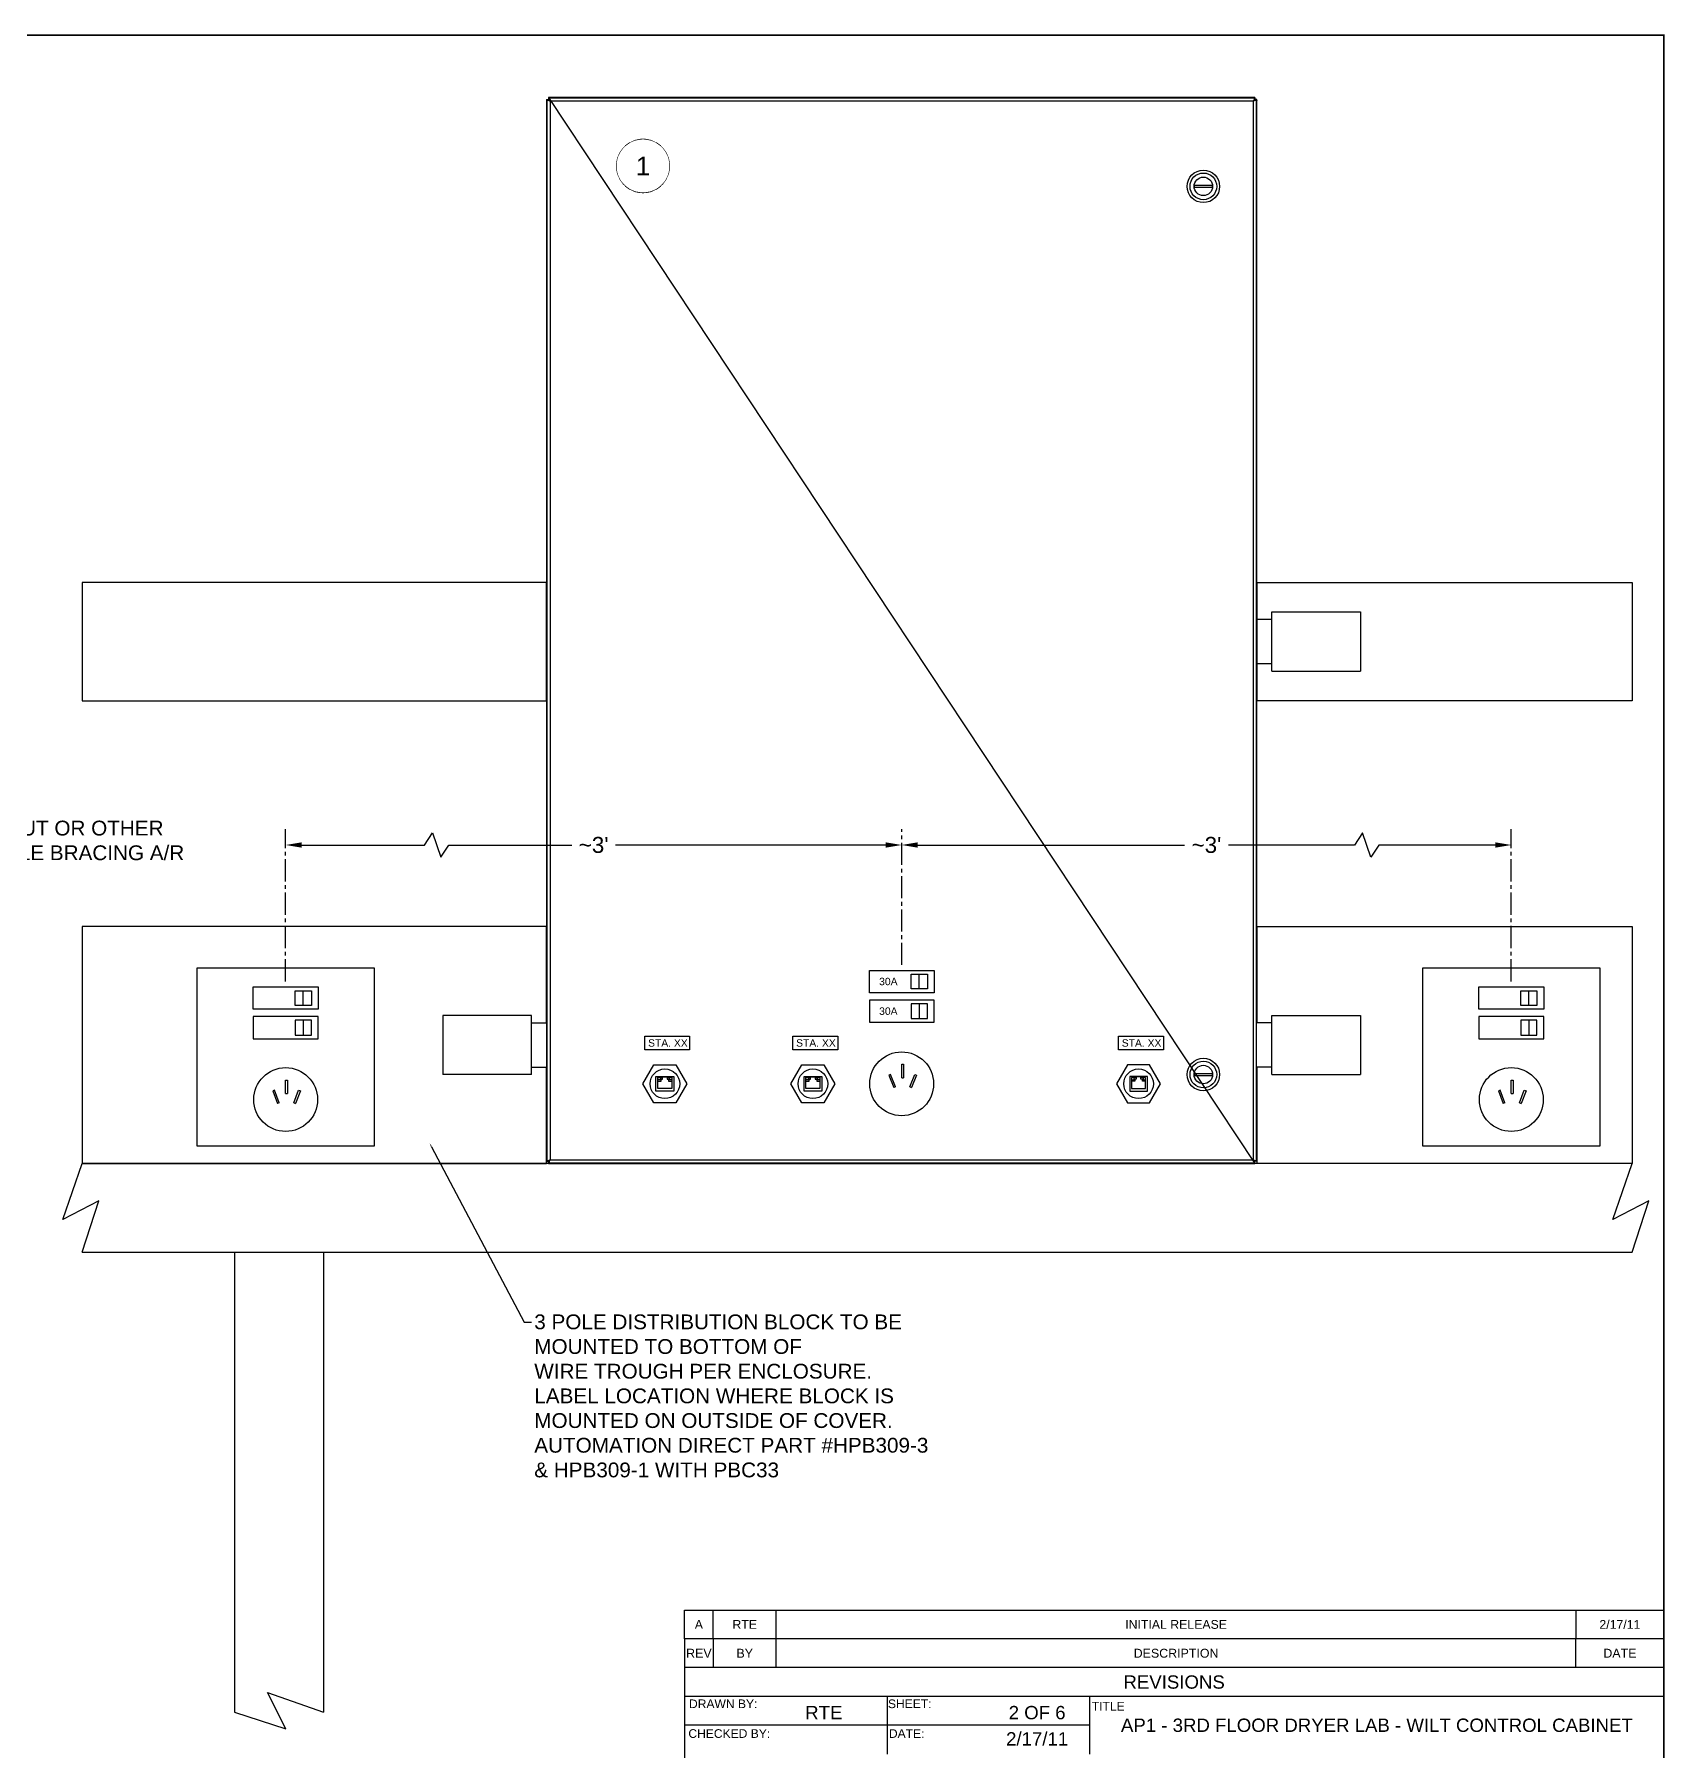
# Model space of a CAD drawing. Header units: inches. Extents: x -228 to 241, y -155 to 115.
# Drawn here: x -89.4 to -34.3, y -7.2 to 50.7 of the extents above; entities that cross this region are included whole.
import ezdxf
from ezdxf import colors
from ezdxf.entities.mleader import LeaderData, LeaderLine
from ezdxf.enums import TextEntityAlignment as Align
from ezdxf.math import Vec2, Vec3

# ---------------------------------------------------------------- set-up
doc = ezdxf.new("R2010")
doc.units = ezdxf.units.IN
doc.header["$MEASUREMENT"] = 0
doc.set_wipeout_variables(frame=1)
doc.linetypes.add('CENTER2', pattern=[1.125, 0.75, -0.125, 0.125, -0.125])
for name, color, linetype in [('BORDER', 3, 'Continuous'), ('DIM', 1, 'Continuous'), ('ELECTRICAL DEVICES', 30, 'Continuous'), ('PANEL', 150, 'Continuous'), ('PANEL WIRE', 5, 'Continuous'), ('PERMSTRUCT', 4, 'Continuous'), ('TXT', 4, 'Continuous'), ('WIREWAY', 253, 'Continuous'), ('WOODHEAD ENSP1F5', 81, 'Continuous')]:
    doc.layers.add(name, color=color, linetype=linetype)
doc.styles.add('Notes', font='arial.ttf', dxfattribs={"height": 0.125})
doc.styles.get("Standard").update_dxf_attribs({"font": 'arial.ttf'})
doc.dimstyles.get("Standard").update_dxf_attribs({"dimscale": 2, "dimtxt": 0.18, "dimasz": 0.18, "dimexe": 0.18, "dimexo": 0.0625, "dimgap": 0.09, "dimtad": 0, "dimtih": 1, "dimtoh": 1, "dimzin": 0, "dimdsep": 46, "dimtxsty": 'Standard', "dimcen": 0.09, "dimadec": 0, "dimazin": 0, "dimtfac": 1, "dimtofl": 0, "dimtmove": 0, "dimatfit": 3, "dimfxl": 1, "dimtolj": 1, "dimtzin": 0, "dimarcsym": 0})

# ---------------------------------------------------------------- blocks, each defined once
blk = doc.blocks.new('B-BORDER')
at = {"layer": 'BORDER'}
for p, q in [((34, 0.9729), (28.487, 0.9729)), ((28.487, 0.9729), (28.487, 0.6486)), ((28.6492, 0.9729), (28.6492, 0.8107)), ((29.0032, 0.8107), (29.0032, 0.9729)), ((33.5058, 0.8107), (33.5058, 0.9729)), ((34, 0.8107), (28.487, 0.8107)), ((34, 0.6486), (28.487, 0.6486)), ((28.487, 0.6486), (28.487, 0)), ((29.6275, 0.6486), (29.6275, 0.3243)), ((30.7679, 0.6486), (30.7679, 0.3243)), ((30.7679, 0.4864), (28.487, 0.4864))]:
    blk.add_line(p, q, dxfattribs=at)
at = {"layer": 'BORDER', "const_width": 0.01}
blk.add_lwpolyline([(34, 0), (34, 10), (18, 10), (18, 0), (34, 0)], dxfattribs=at)
at = {"layer": 'BORDER'}
blk.add_point((34, 10), dxfattribs=at)
for s, height, p in [('REV', 0.05, (28.5681, 0.8918)), ('BY', 0.05, (28.8262, 0.8918)), ('DESCRIPTION', 0.05, (31.2545, 0.8918)), ('DATE', 0.05, (33.7529, 0.8918)), ('REVISIONS', 0.075, (31.2435, 0.7297))]:
    blk.add_text(s, height=height, dxfattribs=at).set_placement(p, align=Align.MIDDLE_CENTER)
for s, height, p in [('DRAWN BY:', 0.04864, (28.705, 0.5828)), ('SHEET:', 0.04864, (29.7551, 0.5828)), ('TITLE', 0.04864, (30.8723, 0.5693)), ('CHECKED BY:', 0.048644, (28.7393, 0.4153)), ('DATE:', 0.04864, (29.7378, 0.4153))]:
    blk.add_text(s, height=height, dxfattribs=at).set_placement(p, align=Align.CENTER)
at = {"layer": 'TXT'}
for tag, height, p in [('DRAWN_BY', 0.075, (29.2713, 0.5576)), ('SHEET', 0.075, (30.4722, 0.5576)), ('DWG_TITLE', 0.075, (32.384, 0.4864)), ('CHECKED_BY', 0.075, (29.2713, 0.4098)), ('DATE', 0.075, (30.4722, 0.4098)), ('REV', 0.125, (33.7822, 0.1077))]:
    blk.add_attdef(tag, text='', height=height, dxfattribs=at).set_placement(p, align=Align.MIDDLE_CENTER)
blk.add_attdef('FILENAME', (28.5264, 0.0864), '', height=0.075, dxfattribs=at)
blk = doc.blocks.new('REVBLOCK')
at = {"layer": 'BORDER'}
for p, q in [((0.324, 0), (0.324, 0.324)), ((1.032, 0), (1.032, 0.324)), ((10.038, 0), (10.038, 0.324))]:
    blk.add_line(p, q, dxfattribs=at)
blk.add_lwpolyline([(0, 0), (0, 0.324), (11.026, 0.324)], dxfattribs=at)
at = {"layer": 'TXT'}
for tag, p in [('REV', (0.162, 0.162)), ('BY', (0.678, 0.162)), ('DESCRIPTION', (5.535, 0.162)), ('DATE', (10.532, 0.162))]:
    blk.add_attdef(tag, text='', height=0.099, dxfattribs=at).set_placement(p, align=Align.MIDDLE_CENTER)
blk = doc.blocks.new('ITEM BALLOON')
blk.add_lwpolyline([(-0.006, 0.179), (-0.017, 0.178), (-0.028, 0.176), (-0.039, 0.174), (-0.05, 0.172), (-0.061, 0.168), (-0.071, 0.164), (-0.081, 0.159), (-0.091, 0.154), (-0.1, 0.148), (-0.109, 0.141), (-0.118, 0.134), (-0.126, 0.126), (-0.134, 0.118), (-0.141, 0.109), (-0.148, 0.1), (-0.154, 0.091), (-0.159, 0.081), (-0.164, 0.071), (-0.168, 0.061), (-0.172, 0.05), (-0.174, 0.039), (-0.176, 0.028), (-0.178, 0.017), (-0.179, 0.006), (-0.179, -0.006), (-0.178, -0.017), (-0.176, -0.028), (-0.174, -0.039), (-0.172, -0.05), (-0.168, -0.061), (-0.164, -0.071), (-0.159, -0.081), (-0.154, -0.091), (-0.148, -0.1), (-0.141, -0.109), (-0.134, -0.118), (-0.126, -0.126), (-0.118, -0.134), (-0.109, -0.141), (-0.1, -0.148), (-0.091, -0.154), (-0.081, -0.159), (-0.071, -0.164), (-0.061, -0.168), (-0.05, -0.172), (-0.039, -0.174), (-0.028, -0.176), (-0.017, -0.178), (-0.006, -0.179), (0.006, -0.179), (0.017, -0.178), (0.028, -0.176), (0.039, -0.174), (0.05, -0.172), (0.061, -0.168), (0.071, -0.164), (0.081, -0.159), (0.091, -0.154), (0.1, -0.148), (0.109, -0.141), (0.118, -0.134), (0.126, -0.126), (0.134, -0.118), (0.141, -0.109), (0.148, -0.1), (0.154, -0.091), (0.159, -0.081), (0.164, -0.071), (0.168, -0.061), (0.172, -0.05), (0.174, -0.039), (0.176, -0.028), (0.178, -0.017), (0.179, -0.006), (0.179, 0.006), (0.178, 0.017), (0.176, 0.028), (0.174, 0.039), (0.172, 0.05), (0.168, 0.061), (0.164, 0.071), (0.159, 0.081), (0.154, 0.091), (0.148, 0.1), (0.141, 0.109), (0.134, 0.118), (0.126, 0.126), (0.118, 0.134), (0.109, 0.141), (0.1, 0.148), (0.091, 0.154), (0.081, 0.159), (0.071, 0.164), (0.061, 0.168), (0.05, 0.172), (0.039, 0.174), (0.028, 0.176), (0.017, 0.178), (0.006, 0.179)], close=True)
blk.add_wipeout([(-0.006, 0.179), (-0.017, 0.178), (-0.028, 0.176), (-0.039, 0.174), (-0.05, 0.172), (-0.061, 0.168), (-0.071, 0.164), (-0.081, 0.159), (-0.091, 0.154), (-0.1, 0.148), (-0.109, 0.141), (-0.118, 0.134), (-0.126, 0.126), (-0.134, 0.118), (-0.141, 0.109), (-0.148, 0.1), (-0.154, 0.091), (-0.159, 0.081), (-0.164, 0.071), (-0.168, 0.061), (-0.172, 0.05), (-0.174, 0.039), (-0.176, 0.028), (-0.178, 0.017), (-0.179, 0.006), (-0.179, -0.006), (-0.178, -0.017), (-0.176, -0.028), (-0.174, -0.039), (-0.172, -0.05), (-0.168, -0.061), (-0.164, -0.071), (-0.159, -0.081), (-0.154, -0.091), (-0.148, -0.1), (-0.141, -0.109), (-0.134, -0.118), (-0.126, -0.126), (-0.118, -0.134), (-0.109, -0.141), (-0.1, -0.148), (-0.091, -0.154), (-0.081, -0.159), (-0.071, -0.164), (-0.061, -0.168), (-0.05, -0.172), (-0.039, -0.174), (-0.028, -0.176), (-0.017, -0.178), (-0.006, -0.179), (0.006, -0.179), (0.017, -0.178), (0.028, -0.176), (0.039, -0.174), (0.05, -0.172), (0.061, -0.168), (0.071, -0.164), (0.081, -0.159), (0.091, -0.154), (0.1, -0.148), (0.109, -0.141), (0.118, -0.134), (0.126, -0.126), (0.134, -0.118), (0.141, -0.109), (0.148, -0.1), (0.154, -0.091), (0.159, -0.081), (0.164, -0.071), (0.168, -0.061), (0.172, -0.05), (0.174, -0.039), (0.176, -0.028), (0.178, -0.017), (0.179, -0.006), (0.179, 0.006), (0.178, 0.017), (0.176, 0.028), (0.174, 0.039), (0.172, 0.05), (0.168, 0.061), (0.164, 0.071), (0.159, 0.081), (0.154, 0.091), (0.148, 0.1), (0.141, 0.109), (0.134, 0.118), (0.126, 0.126), (0.118, 0.134), (0.109, 0.141), (0.1, 0.148), (0.091, 0.154), (0.081, 0.159), (0.071, 0.164), (0.061, 0.168), (0.05, 0.172), (0.039, 0.174), (0.028, 0.176), (0.017, 0.178), (0.006, 0.179)])
at = {"style": 'Notes'}
blk.add_attdef('X', text='', height=0.125, dxfattribs=at).set_placement((0, 0), align=Align.MIDDLE_CENTER)
blk = doc.blocks.new('A$C7F536ECD')
at = {"layer": 'ELECTRICAL DEVICES'}
for p, q in [((0.625, 0.594), (0.125, 0.594)), ((1.125, 0.594), (1.625, 0.594))]:
    blk.add_line(p, q, dxfattribs=at)
for points in [[(0.75, -1.094), (0, -1.094), (0, 1.094), (0.75, 1.094)], [(0.625, 0.319), (0.125, 0.319), (0.125, 0.868), (0.625, 0.868)], [(1, -1.094), (1.75, -1.094), (1.75, 1.094), (1, 1.094)], [(1.125, 0.319), (1.625, 0.319), (1.625, 0.868), (1.125, 0.868)]]:
    blk.add_lwpolyline(points, close=True, dxfattribs=at)
blk = doc.blocks.new('*D58')
at = {"layer": 'Defpoints', "color": 0, "transparency": 16777216}
for p in [(-80.885, 23.361), (-80.885, 18.566), (-60.075, 19.123)]:
    blk.add_point(p, dxfattribs=at)
at = {"layer": 'DIM', "color": 0, "linetype": 'CENTER2', "lineweight": -2, "transparency": 16777216}
for p, q in [((-80.885, 18.754), (-80.885, 23.901)), ((-60.075, 19.311), (-60.075, 23.901))]:
    blk.add_line(p, q, dxfattribs=at)
at = {"layer": 'DIM', "color": 0, "lineweight": -2, "transparency": 16777216}
for p, q in [((-76.195, 23.361), (-75.919, 23.775)), ((-75.919, 23.775), (-75.644, 22.947)), ((-80.345, 23.361), (-76.195, 23.361)), ((-75.644, 22.947), (-75.368, 23.361)), ((-75.368, 23.361), (-71.218, 23.361)), ((-60.615, 23.361), (-69.742, 23.361))]:
    blk.add_line(p, q, dxfattribs=at)
at = {"layer": 'DIM', "color": 0, "transparency": 16777216}
for points in [[(-80.345, 23.451), (-80.345, 23.271), (-80.885, 23.361)], [(-60.615, 23.451), (-60.615, 23.271), (-60.075, 23.361)]]:
    blk.add_solid(points, dxfattribs=at)
at = {"layer": 'DIM', "color": 0, "transparency": 16777216, "insert": (-70.48, 23.361), "char_height": 0.54, "attachment_point": 5}
blk.add_mtext("\\A1;~3'", dxfattribs=at)
blk = doc.blocks.new('*D59')
at = {"layer": 'Defpoints', "color": 0, "transparency": 16777216}
for p in [(-39.486, 23.361), (-60.075, 19.123), (-39.486, 18.566)]:
    blk.add_point(p, dxfattribs=at)
at = {"layer": 'DIM', "color": 0, "linetype": 'CENTER2', "lineweight": -2, "transparency": 16777216}
for p, q in [((-60.075, 19.311), (-60.075, 23.901)), ((-39.486, 18.754), (-39.486, 23.901))]:
    blk.add_line(p, q, dxfattribs=at)
at = {"layer": 'DIM', "color": 0, "lineweight": -2, "transparency": 16777216}
for p, q in [((-44.507, 23.775), (-44.783, 23.361)), ((-44.231, 22.947), (-44.507, 23.775)), ((-59.535, 23.361), (-50.519, 23.361)), ((-44.783, 23.361), (-49.042, 23.361)), ((-43.955, 23.361), (-44.231, 22.947)), ((-40.026, 23.361), (-43.955, 23.361))]:
    blk.add_line(p, q, dxfattribs=at)
at = {"layer": 'DIM', "color": 0, "transparency": 16777216}
for points in [[(-59.535, 23.451), (-59.535, 23.271), (-60.075, 23.361)], [(-40.026, 23.451), (-40.026, 23.271), (-39.486, 23.361)]]:
    blk.add_solid(points, dxfattribs=at)
at = {"layer": 'DIM', "color": 0, "transparency": 16777216, "insert": (-49.781, 23.361), "char_height": 0.54, "attachment_point": 5}
blk.add_mtext("\\A1;~3'", dxfattribs=at)

msp = doc.modelspace()

# ---------------------------------------------------------------- linework, layer by layer
at = {"layer": 'ELECTRICAL DEVICES'}
for p, q in [((-60.07519, 15.500329), (-60.07519, 15.955587)), ((-60.07519, 15.955587), (-60.012826, 15.955587)), ((-60.012826, 15.955587), (-60.012826, 15.500329)), ((-81.261206, 15.081897), (-81.319435, 15.059568)), ((-81.098204, 14.65682), (-81.261206, 15.081897)), ((-80.884676, 14.967643), (-80.884676, 15.422901)), ((-80.884676, 15.422901), (-80.822312, 15.422901)), ((-80.822312, 15.422901), (-80.822312, 14.967643)), ((-80.608785, 14.65682), (-80.445783, 15.081897)), ((-80.445783, 15.081897), (-80.387553, 15.059568)), ((-60.451719, 15.614583), (-60.509949, 15.592254)), ((-60.509949, 15.592254), (-60.346947, 15.167177)), ((-60.288717, 15.189506), (-60.451719, 15.614583)), ((-60.288717, 15.189506), (-60.346947, 15.167177)), ((-60.07519, 15.500329), (-60.012826, 15.500329)), ((-59.799298, 15.189506), (-59.636296, 15.614583)), ((-59.799298, 15.189506), (-59.741069, 15.167177)), ((-59.578067, 15.592254), (-59.741069, 15.167177)), ((-59.636296, 15.614583), (-59.578067, 15.592254)), ((-39.862442, 15.081897), (-39.920672, 15.059568)), ((-39.69944, 14.65682), (-39.862442, 15.081897)), ((-39.485913, 14.967643), (-39.485913, 15.422901)), ((-39.485913, 15.422901), (-39.423549, 15.422901)), ((-39.423549, 15.422901), (-39.423549, 14.967643)), ((-39.210022, 14.65682), (-39.047019, 15.081897)), ((-39.047019, 15.081897), (-38.98879, 15.059568)), ((-81.319435, 15.059568), (-81.156433, 14.634491)), ((-81.098204, 14.65682), (-81.156433, 14.634491)), ((-80.884676, 14.967643), (-80.822312, 14.967643)), ((-80.608785, 14.65682), (-80.550555, 14.634491)), ((-80.387553, 15.059568), (-80.550555, 14.634491)), ((-39.920672, 15.059568), (-39.75767, 14.634491)), ((-39.69944, 14.65682), (-39.75767, 14.634491)), ((-39.485913, 14.967643), (-39.423549, 14.967643)), ((-39.210022, 14.65682), (-39.151792, 14.634491)), ((-38.98879, 15.059568), (-39.151792, 14.634491))]:
    msp.add_line(p, q, dxfattribs=at)
for points in [[(-68.750534, 16.909822), (-67.238067, 16.909822), (-67.238067, 16.441949), (-68.750534, 16.441949)], [(-63.750534, 16.909822), (-62.238067, 16.909822), (-62.238067, 16.441949), (-63.750534, 16.441949)], [(-52.750534, 16.909822), (-51.238067, 16.909822), (-51.238067, 16.441949), (-52.750534, 16.441949)]]:
    msp.add_lwpolyline(points, close=True, dxfattribs=at)
for centre in [(-60.07519, 15.295301), (-80.884676, 14.762615), (-39.485913, 14.762615)]:
    msp.add_circle(centre, 1.078125, dxfattribs=at)
at = {"layer": 'PANEL'}
for p, q in [((-72.07569, 48.535219), (-72.00369, 48.535219)), ((-72.07569, 48.535219), (-72.07569, 48.520389)), ((-72.07569, 48.520389), (-72.00369, 48.520389)), ((-72.014446, 48.519251), (-72.059689, 48.519251)), ((-71.987801, 48.519251), (-72.014446, 48.519251)), ((-72.00369, 48.520389), (-72.00369, 48.535219)), ((-72.003579, 48.60733), (-72.003579, 48.53533)), ((-71.988749, 48.60733), (-72.003579, 48.60733)), ((-72.003579, 48.53533), (-71.988749, 48.53533)), ((-71.988749, 48.53533), (-71.988749, 48.60733)), ((-48.16263, 48.60733), (-71.988749, 48.60733)), ((-71.987611, 48.591331), (-71.987611, 48.546087)), ((-48.162768, 48.591331), (-71.987611, 48.591331)), ((-71.987611, 48.546087), (-71.987611, 48.519441)), ((-71.95188, 48.48333), (-71.952099, 48.483551)), ((-71.951909, 48.483741), (-71.95169, 48.48352)), ((-71.95188, 48.48333), (-71.95169, 48.48333)), ((-71.95169, 48.48352), (-71.95169, 48.48333)), ((-48.198689, 48.48333), (-71.95169, 48.48333)), ((-48.198689, 48.48352), (-48.198469, 48.483741)), ((-48.198689, 48.48333), (-48.198689, 48.48352)), ((-48.198689, 12.730329), (-48.198689, 48.48333)), ((-48.198689, 48.48333), (-48.198499, 48.48333)), ((-48.198279, 48.483551), (-48.198499, 48.48333)), ((-48.18369, 48.49933), (-48.180241, 48.501588)), ((-48.162768, 48.546087), (-48.162768, 48.591331)), ((-48.162768, 48.519441), (-48.162768, 48.546087)), ((-48.16263, 48.60733), (-48.16263, 48.53533)), ((-48.1478, 48.60733), (-48.16263, 48.60733)), ((-48.16263, 48.53533), (-48.1478, 48.53533)), ((-48.135933, 48.519251), (-48.162578, 48.519251)), ((-48.1478, 48.60733), (-48.1478, 48.53533)), ((-48.075689, 48.535219), (-48.147689, 48.535219)), ((-48.147689, 48.535219), (-48.147689, 48.520389)), ((-48.147689, 48.520389), (-48.075689, 48.520389)), ((-48.090689, 48.519251), (-48.135933, 48.519251)), ((-48.090689, 12.694408), (-48.090689, 48.519251)), ((-48.075689, 48.520389), (-48.075689, 48.535219)), ((-48.075689, 12.694271), (-48.075689, 48.520389)), ((-49.575765, 45.63633), (-50.197613, 45.63633)), ((-50.197613, 45.57633), (-49.575765, 45.57633)), ((-49.575765, 15.63733), (-50.197613, 15.63733)), ((-50.197613, 15.57733), (-49.575765, 15.57733)), ((-72.00369, 12.694271), (-72.07569, 12.694271)), ((-72.07569, 12.694271), (-72.07569, 12.679441)), ((-72.07569, 12.679441), (-72.00369, 12.679441)), ((-72.059689, 12.694408), (-72.014446, 12.694408)), ((-72.014446, 12.694408), (-71.987801, 12.694408)), ((-72.00369, 12.679441), (-72.00369, 12.694271)), ((-72.003579, 12.60733), (-72.003579, 12.679329)), ((-71.988749, 12.679329), (-72.003579, 12.679329)), ((-72.003579, 12.60733), (-71.988749, 12.60733)), ((-71.988749, 12.60733), (-71.988749, 12.679329)), ((-71.988749, 12.60733), (-48.16263, 12.60733)), ((-71.987611, 12.694218), (-71.987611, 12.667573)), ((-71.987611, 12.667573), (-71.987611, 12.62233)), ((-71.987611, 12.62233), (-48.162768, 12.62233)), ((-71.96987, 12.711958), (-71.967689, 12.715329)), ((-71.952099, 12.73011), (-71.95188, 12.730329)), ((-71.95169, 12.730139), (-71.951909, 12.72992)), ((-71.95169, 12.730329), (-71.95188, 12.730329)), ((-71.95169, 12.730329), (-71.95169, 12.730139)), ((-71.95169, 12.730329), (-48.198689, 12.730329)), ((-48.198689, 12.730139), (-48.198689, 12.730329)), ((-48.198499, 12.730329), (-48.198689, 12.730329)), ((-48.198469, 12.72992), (-48.198689, 12.730139)), ((-48.198499, 12.730329), (-48.198279, 12.73011)), ((-48.162768, 12.667573), (-48.162768, 12.694218)), ((-48.162768, 12.62233), (-48.162768, 12.667573)), ((-48.16263, 12.679329), (-48.16263, 12.60733)), ((-48.1478, 12.679329), (-48.16263, 12.679329)), ((-48.16263, 12.60733), (-48.1478, 12.60733)), ((-48.162578, 12.694408), (-48.135933, 12.694408)), ((-48.1478, 12.60733), (-48.1478, 12.679329)), ((-48.075689, 12.694271), (-48.147689, 12.694271)), ((-48.147689, 12.694271), (-48.147689, 12.679441)), ((-48.075689, 12.679441), (-48.147689, 12.679441)), ((-48.135933, 12.694408), (-48.090689, 12.694408)), ((-48.075689, 12.679441), (-48.075689, 12.694271))]:
    msp.add_line(p, q, dxfattribs=at)
for centre, radius in [((-49.886689, 45.60633), 0.55), ((-49.886689, 45.60633), 0.45), ((-49.886689, 45.60633), 0.3125), ((-49.886689, 15.60733), 0.55), ((-49.886689, 15.60733), 0.45), ((-49.886689, 15.60733), 0.3125)]:
    msp.add_circle(centre, radius, dxfattribs=at)
for centre, start, end in [((-49.886689, 45.60633), 174.48878333, 185.51121667), ((-49.886689, 45.60633), 354.48878333, 5.51121667), ((-49.886689, 15.60733), 174.48878333, 185.51121667), ((-49.886689, 15.60733), 354.48878333, 5.51121667)]:
    msp.add_arc(centre, 0.312368, start, end, dxfattribs=at)
for points, knots in [([(-72.059689, 48.508268), (-72.060023, 48.508401), (-72.068507, 48.511791), (-72.073933, 48.515733), (-72.07524, 48.519197), (-72.07569, 48.520389)], [0, 0, 0, 0, 0.026161402, 0.664978604, 1, 1, 1, 1]), ([(-71.952099, 48.483551), (-71.958885, 48.487196), (-71.972455, 48.494486), (-71.993968, 48.506381), (-72.007109, 48.51464), (-72.014446, 48.519251)], [0, 0, 0, 0, 0.30642666, 0.612745307, 1, 1, 1, 1]), ([(-72.00369, 48.535219), (-72.003187, 48.531931), (-72.002372, 48.526605), (-71.996855, 48.521286), (-71.994745, 48.519251)], [0, 0, 0, 0, 0.617418718, 1, 1, 1, 1]), ([(-71.987611, 48.526676), (-71.990353, 48.529259), (-71.99568, 48.534277), (-72.000998, 48.534986), (-72.003579, 48.53533)], [0, 0, 0, 0, 0.514727949, 1, 1, 1, 1]), ([(-71.988749, 48.60733), (-71.986599, 48.606643), (-71.98356, 48.605673), (-71.979499, 48.596701), (-71.978312, 48.59408)], [0, 0, 0, 0, 0.707770379, 1, 1, 1, 1]), ([(-71.987801, 48.519251), (-71.983927, 48.515377), (-71.974311, 48.505761), (-71.963504, 48.494954), (-71.956388, 48.487838), (-71.954773, 48.486222), (-71.953837, 48.485289), (-71.953635, 48.485086), (-71.953551, 48.485001)], [0, 0, 0, 0, 0.328599046, 0.815595087, 0.881310139, 0.924681137, 0.968401398, 1, 1, 1, 1]), ([(-71.987611, 48.546087), (-71.983966, 48.540339), (-71.976676, 48.528846), (-71.964779, 48.507695), (-71.95652, 48.492323), (-71.951909, 48.483741)], [0, 0, 0, 0, 0.3064259275, 0.6127477556, 1, 1, 1, 1]), ([(-48.198469, 48.483741), (-48.194823, 48.490527), (-48.187533, 48.504096), (-48.175638, 48.525609), (-48.167379, 48.53875), (-48.162768, 48.546087)], [0, 0, 0, 0, 0.30642666, 0.612745307, 1, 1, 1, 1]), ([(-48.135933, 48.519251), (-48.141681, 48.515605), (-48.153174, 48.508315), (-48.174326, 48.496421), (-48.189697, 48.488162), (-48.198279, 48.483551)], [0, 0, 0, 0, 0.306420165, 0.612753655, 1, 1, 1, 1]), ([(-48.162768, 48.519441), (-48.166642, 48.515567), (-48.176258, 48.505951), (-48.187065, 48.495143), (-48.194181, 48.488029), (-48.195797, 48.486412), (-48.19674, 48.485471), (-48.196944, 48.485266), (-48.197031, 48.485178)], [0, 0, 0, 0, 0.32818657, 0.814571307, 0.88020387, 0.923520426, 0.967185807, 1, 1, 1, 1]), ([(-48.174751, 48.591331), (-48.174618, 48.591664), (-48.171238, 48.60015), (-48.167284, 48.605572), (-48.163821, 48.60688), (-48.16263, 48.60733)], [0, 0, 0, 0, 0.026156662, 0.664976086, 1, 1, 1, 1]), ([(-48.1478, 48.53533), (-48.151088, 48.534867), (-48.15608, 48.534164), (-48.161066, 48.529054), (-48.162768, 48.527309)], [0, 0, 0, 0, 0.6586896775, 1, 1, 1, 1]), ([(-48.156343, 48.519251), (-48.153761, 48.521994), (-48.148744, 48.527322), (-48.148034, 48.532639), (-48.147689, 48.535219)], [0, 0, 0, 0, 0.514738029, 1, 1, 1, 1]), ([(-48.075689, 48.520389), (-48.076465, 48.518228), (-48.077639, 48.514957), (-48.087383, 48.510589), (-48.090689, 48.509107)], [0, 0, 0, 0, 0.660726688, 1, 1, 1, 1]), ([(-72.07569, 12.694271), (-72.074869, 12.696437), (-72.073578, 12.699841), (-72.063392, 12.704386), (-72.059689, 12.706038)], [0, 0, 0, 0, 0.636540518, 1, 1, 1, 1]), ([(-72.014446, 12.694408), (-72.008698, 12.698054), (-71.997205, 12.705345), (-71.976053, 12.71724), (-71.960682, 12.725498), (-71.952099, 12.73011)], [0, 0, 0, 0, 0.30643329, 0.612747755, 1, 1, 1, 1]), ([(-71.995838, 12.694408), (-71.998086, 12.691999), (-72.002745, 12.687005), (-72.003368, 12.682021), (-72.00369, 12.679441)], [0, 0, 0, 0, 0.48233685, 1, 1, 1, 1]), ([(-72.003579, 12.679329), (-72.000291, 12.679833), (-71.994965, 12.680647), (-71.989646, 12.686164), (-71.987611, 12.688275)], [0, 0, 0, 0, 0.617418718, 1, 1, 1, 1]), ([(-71.97703, 12.62233), (-71.979861, 12.616875), (-71.984178, 12.608558), (-71.987579, 12.607644), (-71.988749, 12.60733)], [0, 0, 0, 0, 0.655865344, 1, 1, 1, 1]), ([(-71.951909, 12.72992), (-71.955555, 12.723134), (-71.962846, 12.709564), (-71.974741, 12.688051), (-71.983, 12.67491), (-71.987611, 12.667573)], [0, 0, 0, 0, 0.306431766, 0.612748158, 1, 1, 1, 1]), ([(-71.987611, 12.694218), (-71.983737, 12.698092), (-71.97412, 12.707707), (-71.963316, 12.71852), (-71.956198, 12.72563), (-71.954582, 12.727249), (-71.953639, 12.728189), (-71.953435, 12.728394), (-71.953348, 12.728482)], [0, 0, 0, 0, 0.3281820038, 0.8145756609, 0.8801921395, 0.9235214902, 0.9671862637, 1, 1, 1, 1]), ([(-48.162768, 12.667573), (-48.166414, 12.673321), (-48.173704, 12.684814), (-48.185599, 12.705966), (-48.193857, 12.721337), (-48.198469, 12.72992)], [0, 0, 0, 0, 0.306428184, 0.612744904, 1, 1, 1, 1]), ([(-48.198279, 12.73011), (-48.191493, 12.726464), (-48.177923, 12.719174), (-48.15641, 12.707279), (-48.14327, 12.69902), (-48.135933, 12.694408)], [0, 0, 0, 0, 0.306428086, 0.612748158, 1, 1, 1, 1]), ([(-48.162578, 12.694408), (-48.166452, 12.698282), (-48.176069, 12.707897), (-48.186873, 12.71871), (-48.193991, 12.72582), (-48.195607, 12.727439), (-48.196548, 12.728379), (-48.196753, 12.728584), (-48.196841, 12.728672)], [0, 0, 0, 0, 0.328183672, 0.814579802, 0.880196615, 0.923526186, 0.967181665, 1, 1, 1, 1]), ([(-48.16263, 12.60733), (-48.164773, 12.607958), (-48.167673, 12.608808), (-48.171553, 12.617323), (-48.172567, 12.619546)], [0, 0, 0, 0, 0.738848781, 1, 1, 1, 1]), ([(-48.162768, 12.68718), (-48.160359, 12.684933), (-48.155365, 12.680273), (-48.150381, 12.679651), (-48.1478, 12.679329)], [0, 0, 0, 0, 0.482328805, 1, 1, 1, 1]), ([(-48.147689, 12.679441), (-48.148152, 12.682729), (-48.148854, 12.687721), (-48.153966, 12.692706), (-48.155711, 12.694408)], [0, 0, 0, 0, 0.65869081, 1, 1, 1, 1]), ([(-48.090689, 12.70599), (-48.085234, 12.703159), (-48.076917, 12.698842), (-48.076003, 12.695441), (-48.075689, 12.694271)], [0, 0, 0, 0, 0.655865344, 1, 1, 1, 1])]:
    msp.add_open_spline(points, degree=3, knots=knots, dxfattribs=at)
at = {"layer": 'PERMSTRUCT'}
for p, q in [((-88.412799, 10.716335), (-87.757805, 12.60733)), ((-35.400894, 12.60733), (-87.757805, 12.60733)), ((-36.055889, 10.716335), (-35.400894, 12.60733)), ((-87.193184, 11.345046), (-88.412799, 10.716335)), ((-87.757805, 9.60733), (-87.193184, 11.345046)), ((-34.836273, 11.345046), (-36.055889, 10.716335)), ((-35.400894, 9.60733), (-34.836273, 11.345046)), ((-87.757805, 9.60733), (-35.400894, 9.60733)), ((-82.611047, 9.60733), (-82.611047, -5.92319)), ((-79.611047, 9.60733), (-79.611047, -5.923302)), ((-80.87333, -6.487923), (-81.502041, -5.268307)), ((-81.502041, -5.268307), (-79.611047, -5.923302)), ((-82.611047, -5.923302), (-80.87333, -6.487923))]:
    msp.add_line(p, q, dxfattribs=at)
at = {"layer": 'WIREWAY'}
for points in [[(-72.07569, 28.23233), (-72.07569, 32.23233), (-87.757805, 32.23233), (-87.757805, 28.23233), (-72.07569, 28.23233)], [(-72.07569, 12.60733), (-72.07569, 20.60733), (-87.757805, 20.60733), (-87.757805, 12.60733), (-72.07569, 12.60733)], [(-48.074689, 12.60733), (-48.074689, 20.60733), (-35.400894, 20.60733), (-35.400894, 12.60733), (-48.074689, 12.60733)], [(-83.884676, 13.197643), (-77.884676, 13.197643), (-77.884676, 19.197643), (-83.884676, 19.197643), (-83.884676, 13.197643)], [(-42.485913, 13.197643), (-36.485913, 13.197643), (-36.485913, 19.197643), (-42.485913, 19.197643), (-42.485913, 13.197643)]]:
    msp.add_lwpolyline(points, dxfattribs=at)
at = {"layer": 'WOODHEAD ENSP1F5'}
for p, q in [((-68.3752, 15.047792), (-68.3752, 15.54281)), ((-68.3752, 15.54281), (-67.775179, 15.54281)), ((-68.311198, 15.137795), (-68.311198, 15.507809)), ((-68.311198, 15.507809), (-68.156443, 15.507809)), ((-68.311198, 15.507809), (-68.226195, 15.507809)), ((-68.311198, 15.427806), (-68.311198, 15.507809)), ((-68.226195, 15.427806), (-68.311198, 15.427806)), ((-68.311198, 15.387804), (-68.202194, 15.387804)), ((-67.839181, 15.137795), (-68.311198, 15.137795)), ((-68.226195, 15.507809), (-68.226195, 15.427806)), ((-68.202194, 15.387804), (-68.202194, 15.452807)), ((-68.202194, 15.452807), (-68.156443, 15.452807)), ((-68.156443, 15.507809), (-68.156443, 15.527809)), ((-68.156443, 15.527809), (-67.993937, 15.527809)), ((-68.156443, 15.452807), (-68.156443, 15.507809)), ((-67.993937, 15.527809), (-67.993937, 15.507809)), ((-67.993937, 15.507809), (-67.993937, 15.452807)), ((-67.993937, 15.507809), (-67.839181, 15.507809)), ((-67.993937, 15.452807), (-67.948185, 15.452807)), ((-67.948185, 15.452807), (-67.948185, 15.387804)), ((-67.948185, 15.387804), (-67.839181, 15.387804)), ((-67.924184, 15.427806), (-67.924184, 15.507809)), ((-67.924184, 15.507809), (-67.839181, 15.507809)), ((-67.839181, 15.427806), (-67.924184, 15.427806)), ((-67.839181, 15.507809), (-67.839181, 15.137795)), ((-67.839181, 15.507809), (-67.839181, 15.427806)), ((-67.775179, 15.54281), (-67.775179, 15.047792)), ((-63.3752, 15.047792), (-63.3752, 15.54281)), ((-63.3752, 15.54281), (-62.775179, 15.54281)), ((-63.311198, 15.137795), (-63.311198, 15.507809)), ((-63.311198, 15.507809), (-63.156443, 15.507809)), ((-63.311198, 15.507809), (-63.226195, 15.507809)), ((-63.311198, 15.427806), (-63.311198, 15.507809)), ((-63.226195, 15.427806), (-63.311198, 15.427806)), ((-63.311198, 15.387804), (-63.202194, 15.387804)), ((-62.839181, 15.137795), (-63.311198, 15.137795)), ((-63.226195, 15.507809), (-63.226195, 15.427806)), ((-63.202194, 15.387804), (-63.202194, 15.452807)), ((-63.202194, 15.452807), (-63.156443, 15.452807)), ((-63.156443, 15.507809), (-63.156443, 15.527809)), ((-63.156443, 15.527809), (-62.993937, 15.527809)), ((-63.156443, 15.452807), (-63.156443, 15.507809)), ((-62.993937, 15.527809), (-62.993937, 15.507809)), ((-62.993937, 15.507809), (-62.993937, 15.452807)), ((-62.993937, 15.507809), (-62.839181, 15.507809)), ((-62.993937, 15.452807), (-62.948185, 15.452807)), ((-62.948185, 15.452807), (-62.948185, 15.387804)), ((-62.948185, 15.387804), (-62.839181, 15.387804)), ((-62.924184, 15.427806), (-62.924184, 15.507809)), ((-62.924184, 15.507809), (-62.839181, 15.507809)), ((-62.839181, 15.427806), (-62.924184, 15.427806)), ((-62.839181, 15.507809), (-62.839181, 15.137795)), ((-62.839181, 15.507809), (-62.839181, 15.427806)), ((-62.775179, 15.54281), (-62.775179, 15.047792)), ((-51.775179, 15.54281), (-52.3752, 15.54281)), ((-52.3752, 15.54281), (-52.3752, 15.047792)), ((-52.156443, 15.507809), (-52.311198, 15.507809)), ((-52.311198, 15.507809), (-52.311198, 15.137795)), ((-52.311198, 15.507809), (-52.311198, 15.427806)), ((-52.226195, 15.507809), (-52.311198, 15.507809)), ((-52.311198, 15.427806), (-52.226195, 15.427806)), ((-52.202194, 15.387804), (-52.311198, 15.387804)), ((-52.311198, 15.137795), (-51.839181, 15.137795)), ((-52.226195, 15.427806), (-52.226195, 15.507809)), ((-52.156443, 15.452807), (-52.202194, 15.452807)), ((-52.202194, 15.452807), (-52.202194, 15.387804)), ((-51.993937, 15.527809), (-52.156443, 15.527809)), ((-52.156443, 15.527809), (-52.156443, 15.507809)), ((-52.156443, 15.507809), (-52.156443, 15.452807)), ((-51.993937, 15.507809), (-51.993937, 15.527809)), ((-51.993937, 15.452807), (-51.993937, 15.507809)), ((-51.839181, 15.507809), (-51.993937, 15.507809)), ((-51.948185, 15.452807), (-51.993937, 15.452807)), ((-51.948185, 15.387804), (-51.948185, 15.452807)), ((-51.839181, 15.387804), (-51.948185, 15.387804)), ((-51.839181, 15.507809), (-51.924184, 15.507809)), ((-51.924184, 15.507809), (-51.924184, 15.427806)), ((-51.924184, 15.427806), (-51.839181, 15.427806)), ((-51.839181, 15.137795), (-51.839181, 15.507809)), ((-51.839181, 15.427806), (-51.839181, 15.507809)), ((-51.775179, 15.047792), (-51.775179, 15.54281)), ((-67.775179, 15.047792), (-68.3752, 15.047792)), ((-62.775179, 15.047792), (-63.3752, 15.047792)), ((-52.3752, 15.047792), (-51.775179, 15.047792))]:
    msp.add_line(p, q, dxfattribs=at)
at = {"layer": 'WOODHEAD ENSP1F5', "flags": 128}
for points in [[(-67.704242, 15.937801), (-67.333294, 15.295301), (-67.704242, 14.652801), (-68.446137, 14.652801), (-68.817085, 15.295301), (-68.446137, 15.937801)], [(-62.704242, 15.937801), (-62.333294, 15.295301), (-62.704242, 14.652801), (-63.446137, 14.652801), (-63.817085, 15.295301), (-63.446137, 15.937801)], [(-52.446137, 15.937801), (-52.817085, 15.295301), (-52.446137, 14.652801), (-51.704242, 14.652801), (-51.333294, 15.295301), (-51.704242, 15.937801)]]:
    msp.add_lwpolyline(points, close=True, dxfattribs=at)
at = {"layer": 'WOODHEAD ENSP1F5'}
for centre in [(-68.07519, 15.295301), (-63.07519, 15.295301), (-52.07519, 15.295301)]:
    msp.add_circle(centre, 0.5, dxfattribs=at)

# ---------------------------------------------------------------- block references
at = {"layer": 'DIM', "rotation": 270}
for p in [(-80.884676, 18.566012), (-60.07519, 19.123426), (-39.485913, 18.566012)]:
    msp.add_blockref('A$C7F536ECD', p, dxfattribs=at)
at = {"layer": 'PANEL WIRE', "xscale": 3, "yscale": 3, "zscale": 3}
msp.add_blockref('REVBLOCK', (-67.412996, -3.450724), dxfattribs=at).add_auto_attribs({'DATE': '2/17/11', 'DESCRIPTION': 'INITIAL RELEASE', 'BY': 'RTE', 'REV': 'A'})

# ---------------------------------------------------------------- texts
at = {"layer": 'ELECTRICAL DEVICES', "char_height": 0.25, "attachment_point": 1, "style": 'Notes'}
for s, width, insert in [('\\pi0.18601;30A', 0.97928423, (-61.023943, 18.875466)), ('\\pi0.18601;30A', 0.97928423, (-61.023943, 17.875466)), ('\\pi1.0158;STA. XX', 3.35297884, (-69.658622, 16.799216)), ('\\pi1.0158;STA. XX', 3.35297884, (-64.658622, 16.799216)), ('\\pi1.0158;STA. XX', 3.35297884, (-53.658622, 16.799216))]:
    msp.add_mtext_dynamic_manual_height_columns(s, width=width, gutter_width=0.625, heights=[0], dxfattribs=dict(at, insert=insert))

# ---------------------------------------------------------------- dimensions: what is measured, and where the dimension line sits
at = {"layer": 'DIM'}
dim = msp.add_linear_dim(base=(-80.884676, 23.361216), p1=(-60.07519, 19.123426), p2=(-80.884676, 18.566012), text="~3'", dimstyle='Standard', override={"dimscale": 3, "dimdec": 3}, dxfattribs=at)
dim.commit()
dim.dimension.update_dxf_attribs({"geometry": '*D58', "text_midpoint": (-70.479933, 23.361216)})
dim = msp.add_linear_dim(base=(-39.485913, 23.361216), p1=(-60.07519, 19.123426), p2=(-39.485913, 18.566012), angle=180, text="~3'", dimstyle='Standard', override={"dimscale": 3, "dimdec": 3}, dxfattribs=at)
dim.commit()
dim.dimension.update_dxf_attribs({"geometry": '*D59', "text_midpoint": (-49.780551, 23.361216)})

# ---------------------------------------------------------------- leaders
ml = msp.add_multileader_mtext('Standard', dxfattribs=at)
ml.set_content('UNISTRUT OR OTHER\\PSUITABLE BRACING A/R', color=256, style='Notes')
ml.set_leader_properties()
ml.build(insert=Vec2(0, 0))
ml.multileader.update_dxf_attribs({"text_left_attachment_type": 2, "text_right_attachment_type": 2, "dogleg_length": 0.25, "arrow_head_size": 0.5})
ctx = ml.context
ctx.base_point, ctx.char_height, ctx.arrow_head_size, ctx.landing_gap_size, ctx.plane_origin = Vec3(-92.510148, 23.502814), 0.5, 0.5, 0.09, Vec3(-108.134093, 27.551508)
ctx.left_attachment, ctx.right_attachment = 2, 2
notes = []
notes.append((ctx, [(0, (1, 1, 0), (-92.760148, 23.502814), (1, 0), 0.25, [(0, [(-108.134093, 27.551508)], 0, [])])]))
ctx.mtext.insert, ctx.mtext.flow_direction = Vec3(-92.420148, 24.182441), 5
ml = msp.add_multileader_mtext('Standard', dxfattribs=at)
ml.set_content('3 POLE DISTRIBUTION BLOCK TO BE \\PMOUNTED TO BOTTOM OF\\PWIRE TROUGH PER ENCLOSURE.  \\PLABEL LOCATION WHERE BLOCK IS \\PMOUNTED ON OUTSIDE OF COVER.  \\PAUTOMATION DIRECT PART #HPB309-3\\P& HPB309-1 WITH PBC33', color=256, style='Notes')
ml.set_leader_properties()
ml.build(insert=Vec2(0, 0))
ml.multileader.update_dxf_attribs({"dogleg_length": 0.25, "arrow_head_size": 0.125})
ctx = ml.context
ctx.base_point, ctx.char_height, ctx.arrow_head_size, ctx.landing_gap_size, ctx.plane_origin = Vec3(-72.576308, 7.249206), 0.5, 0.125, 0.09, Vec3(-76.016433, 13.282475)
notes.append((ctx, [(0, (1, 1, 0), (-72.826308, 7.249206), (1, 0), 0.25, [(0, [(-76.016433, 13.282475)], 0, [])])]))
ctx.mtext.insert, ctx.mtext.flow_direction = Vec3(-72.486308, 7.505004), 5
for ctx, leaders in notes:
    for number, flags, end, landing, length, lines in leaders:
        leader = LeaderData()
        leader.index, (leader.has_last_leader_line, leader.has_dogleg_vector, leader.attachment_direction) = number, flags
        leader.last_leader_point, leader.dogleg_vector, leader.dogleg_length = Vec3(end), Vec3(landing), length
        for number, points, colour, breaks in lines:
            line = LeaderLine()
            line.index, line.vertices, line.color, line.breaks = number, Vec3.list(points), colors.encode_raw_color(colour), breaks
            leader.lines.append(line)
        ctx.leaders.append(leader)

# ---------------------------------------------------------------- next in the draw order: wipeouts: each hides what was drawn before it
msp.add_wipeout([(-75.57569, 17.60733), (-72.57569, 17.60733), (-72.57569, 17.35733), (-72.07569, 17.35733), (-72.07569, 15.85733), (-72.57569, 15.85733), (-72.57569, 15.60733), (-75.57569, 15.60733)]).dxf.layer = 'WIREWAY'

# ---------------------------------------------------------------- next in the draw order: linework, layer by layer
at = {"layer": 'Defpoints'}
msp.add_line((-72.003579, 48.60733), (-48.1478, 12.60733), dxfattribs=at)
at = {"layer": 'PANEL'}
for p, q in [((-72.07569, 48.520389), (-72.07569, 12.694271)), ((-72.059689, 48.519251), (-72.059689, 12.694408)), ((-71.95169, 48.48333), (-71.95169, 12.730329))]:
    msp.add_line(p, q, dxfattribs=at)
at = {"layer": 'WIREWAY'}
for p, q in [((-72.57569, 17.60733), (-75.57569, 17.60733)), ((-75.57569, 17.60733), (-75.57569, 15.60733)), ((-72.57569, 15.60733), (-72.57569, 17.60733)), ((-72.57569, 17.35733), (-72.07569, 17.35733)), ((-72.57569, 15.85733), (-72.07569, 15.85733)), ((-72.57569, 15.60733), (-75.57569, 15.60733))]:
    msp.add_line(p, q, dxfattribs=at)

# ---------------------------------------------------------------- next in the draw order: block references
at = {"layer": 'DIM'}
ref = msp.add_blockref('B-BORDER', (-238.335056, -9.288007), dxfattribs=dict(at, xscale=6, yscale=6, zscale=6))
ref.add_attrib('DRAWN_BY', 'RTE', dxfattribs={"layer": 'TXT', "height": 0.45}).set_placement((-62.707318, -5.942513), align=Align.MIDDLE_CENTER)
ref.add_attrib('SHEET', '2 OF 6', dxfattribs={"layer": 'TXT', "height": 0.45}).set_placement((-55.501588, -5.942513), align=Align.MIDDLE_CENTER)
ref.add_attrib('DATE', '2/17/11', dxfattribs={"layer": 'TXT', "height": 0.45}).set_placement((-55.501588, -6.8292), align=Align.MIDDLE_CENTER)
ref.add_attrib('DWG_TITLE_001', 'AP1 - 3RD FLOOR DRYER LAB - WILT CONTROL CABINET', (-52.670296, -6.594365), dxfattribs={"layer": 'TXT', "height": 0.45})

# ---------------------------------------------------------------- next in the draw order: block references
ref = msp.add_blockref('ITEM BALLOON', (-68.814128, 46.296432), dxfattribs=dict(at, xscale=5, yscale=5, zscale=5))
ref.add_attrib('X', '1', dxfattribs={"height": 0.625, "style": 'Notes'}).set_placement((-68.814128, 46.296432), align=Align.MIDDLE_CENTER)

# ---------------------------------------------------------------- next in the draw order: wipeouts: each hides what was drawn before it
for points in [[(-44.574689, 31.23233), (-47.574689, 31.23233), (-47.574689, 30.98233), (-48.074689, 30.98233), (-48.074689, 29.48233), (-47.574689, 29.48233), (-47.574689, 29.23233), (-44.574689, 29.23233)], [(-44.574689, 17.60733), (-47.574689, 17.60733), (-47.574689, 17.35733), (-48.074689, 17.35733), (-48.074689, 15.85733), (-47.574689, 15.85733), (-47.574689, 15.60733), (-44.574689, 15.60733)]]:
    msp.add_wipeout(points).dxf.layer = 'WIREWAY'

# ---------------------------------------------------------------- next in the draw order: linework, layer by layer
at = {"layer": 'WIREWAY'}
for p, q in [((-47.574689, 30.98233), (-48.074689, 30.98233)), ((-47.574689, 29.23233), (-47.574689, 31.23233)), ((-47.574689, 31.23233), (-44.574689, 31.23233)), ((-44.574689, 31.23233), (-44.574689, 29.23233)), ((-47.574689, 29.48233), (-48.074689, 29.48233)), ((-47.574689, 29.23233), (-44.574689, 29.23233)), ((-47.574689, 15.60733), (-47.574689, 17.60733)), ((-47.574689, 17.60733), (-44.574689, 17.60733)), ((-44.574689, 17.60733), (-44.574689, 15.60733)), ((-47.574689, 17.35733), (-48.074689, 17.35733)), ((-47.574689, 15.85733), (-48.074689, 15.85733)), ((-47.574689, 15.60733), (-44.574689, 15.60733))]:
    msp.add_line(p, q, dxfattribs=at)
msp.add_lwpolyline([(-48.074689, 28.23233), (-48.074689, 32.23233), (-35.400894, 32.23233), (-35.400894, 28.23233), (-48.074689, 28.23233)], dxfattribs=at)

doc.saveas('drawing.dxf')
